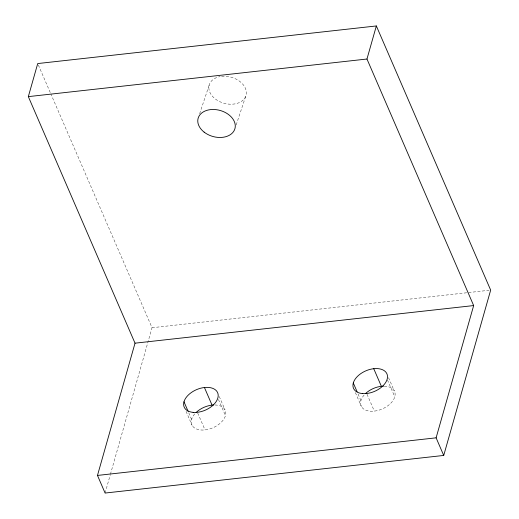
<?xml version="1.0" encoding="UTF-8"?>
<svg xmlns="http://www.w3.org/2000/svg" width="519" height="519" viewBox="0 0 519 519"><rect width="100%" height="100%" fill="white"/><g stroke="black" fill="none" stroke-linecap="round" stroke-linejoin="round"><path stroke-width="0.39" stroke-dasharray="2.6 1.95" d="M105.098 493.05L110.19 475.112M110.411 474.334L152.035 327.723L50.927 94.069M199.633 113.726L209.209 85.006M236.177 124.93L246 95.451M152.035 327.723L489.06 290.29M388.549 377.676L394.271 390.885M387.472 379.953L394.777 396.827M367.024 394.232L374.322 411.113M358.058 393.986L360.913 400.59M355.385 392.598L361.419 406.539M219.239 396.477L224.954 409.686M218.473 399.494L225.46 415.635M197.707 413.04L205.011 429.914M38.367 65.05L50.603 93.323M188.741 412.793L191.595 419.397M186.074 411.405L192.108 425.346M384.255 386.175A18.217 11.165 -23.4 0 1 393.052 400.467A18.217 11.165 -23.4 0 1 367.906 410.84A18.217 11.165 -23.4 0 1 364.941 394.142M214.937 404.976A18.217 11.165 -23.4 0 1 223.858 419.093A18.217 11.165 -23.4 0 1 199.004 429.732A18.217 11.165 -23.4 0 1 195.138 413.455M221.6 76.358A19.125 13.513 15.8 0 1 246.097 95.074A19.125 13.513 15.8 0 1 216.047 99.499A19.125 13.513 15.8 0 1 220.082 76.585"/><path stroke-width="0.78" d="M28.331 96.625L37.725 63.558L376.353 25.95L490.669 290.108L443.726 455.442L105.098 493.05L97.475 475.436L135.024 343.176L28.331 96.625L366.965 59.017L376.353 25.95M443.726 455.442L436.109 437.828L473.659 305.568L366.965 59.017M135.024 343.176L473.659 305.568M97.475 475.436L436.109 437.828M373.745 368.698L381.368 386.311M353.29 382.983L357.104 391.787M204.428 387.505L212.05 405.118M183.979 401.784L188.105 411.327M365.454 393.636A18.217 11.165 -23.4 0 1 383.547 386.168M196.137 412.443A18.217 11.165 -23.4 0 1 213.51 405.002M362.444 393.564A18.217 11.165 -23.4 0 0 387.492 376.074A18.217 11.165 -23.4 0 0 360.744 373.661A18.217 11.165 -23.4 0 0 362.444 393.564M193.126 412.371A18.217 11.165 -23.4 0 0 218.175 394.881A18.217 11.165 -23.4 0 0 191.427 392.468A18.217 11.165 -23.4 0 0 193.126 412.371M204.129 132.124A19.125 13.513 15.8 0 0 234.919 128.706A19.125 13.513 15.8 0 0 210.519 109.613A19.125 13.513 15.8 0 0 204.129 132.124"/></g></svg>
